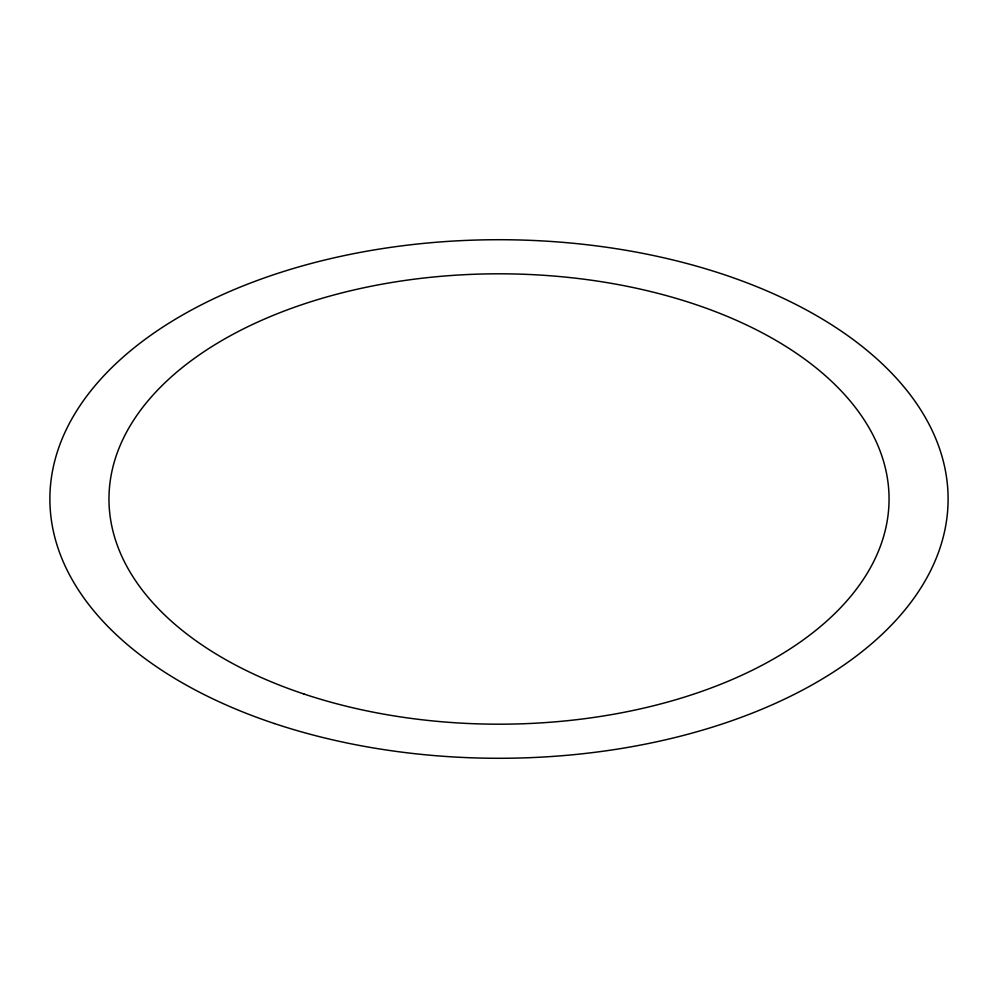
<?xml version="1.0" encoding="UTF-8"?>
<svg xmlns="http://www.w3.org/2000/svg" width="998" height="998" viewBox="0 0 998 998"><rect width="100%" height="100%" fill="white"/><g stroke="black" fill="none" stroke-linecap="round" stroke-linejoin="round"><path stroke-width="1.5" d="M274.45 723.55A449.1 259.28 0 0 0 948.1 499A449.1 259.28 0 0 0 274.45 274.45A449.1 259.28 0 0 0 274.45 723.55M303.978 694.022A390.056 225.199 0 0 0 889.056 499A390.056 225.199 0 0 0 303.978 303.978A390.056 225.199 0 0 0 303.978 694.022"/></g></svg>
